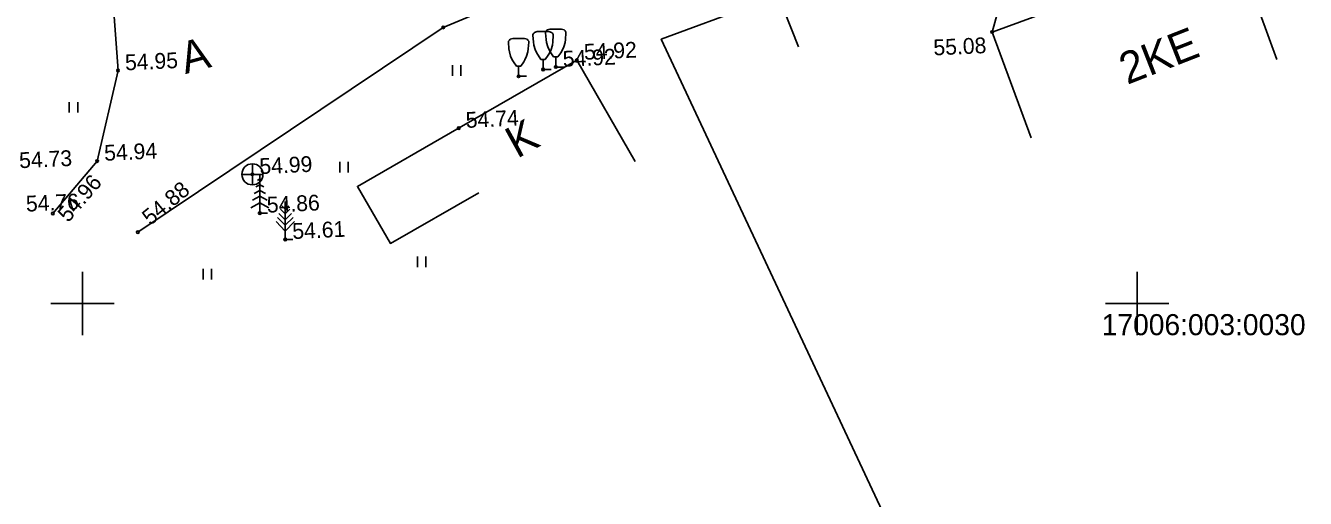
# Model space of a CAD drawing. Extents: x 640815 to 641975, y 6454871 to 6455868.
# Drawn here: x 641397.3 to 641458, y 6455240.8 to 6455263.2 of the extents above; entities that cross this region are included whole.
import ezdxf

# ---------------------------------------------------------------- set-up
doc = ezdxf.new("R2010")
doc.units = 0
for name, color, linetype in [('Level 1', 7, 'Continuous'), ('Level 10', 7, 'Continuous'), ('Level 3', 7, 'Continuous'), ('Level 30', 7, 'Continuous'), ('Level 40', 7, 'Continuous'), ('Level 41', 7, 'Continuous'), ('Level 44', 7, 'Continuous'), ('Level 58', 7, 'Continuous'), ('Level 59', 7, 'Continuous'), ('Level 61', 7, 'Continuous'), ('Level 62', 7, 'Continuous'), ('Level 63', 7, 'Continuous')]:
    doc.layers.add(name, color=color, linetype=linetype)

msp = doc.modelspace()

# ---------------------------------------------------------------- linework, layer by layer
at = {"layer": 'Level 1'}
msp.add_lwpolyline([(641444.98, 6455257.86), (641443.13, 6455262.88), (641454.61, 6455267.09), (641456.63, 6455261.57)], dxfattribs=at)
at = {"layer": 'Level 10'}
for q in [(641408.06, 6455256.63), (641407.56, 6455256.13), (641408.56, 6455256.13), (641408.06, 6455255.63)]:
    msp.add_line((641408.06, 6455256.13), q, dxfattribs=at)
msp.add_circle((641408.06, 6455256.13), 0.5, dxfattribs=at)
at = {"layer": 'Level 3'}
for points in [[(641433.94, 6455262.18), (641432.56, 6455265.71), (641436.59, 6455267.27), (641437.89, 6455263.95)], [(641418.79, 6455255.26), (641414.6, 6455252.85), (641413.04, 6455255.56), (641417.86, 6455258.34), (641423.44, 6455261.54), (641426.2, 6455256.74)]]:
    msp.add_lwpolyline(points, dxfattribs=at)
at = {"layer": 'Level 30'}
for points in [[(641398.6, 6455254.27), (641400.7, 6455256.76), (641401.69, 6455261.05), (641401.34, 6455265.98), (641400.59, 6455269.42)], [(641422.49, 6455265.35), (641417.11, 6455263.1), (641402.63, 6455253.39)]]:
    msp.add_lwpolyline(points, dxfattribs=at)
at = {"layer": 'Level 40'}
msp.add_lwpolyline([(641448.05, 6455218.54), (641461.12, 6455223.55), (641466.66, 6455225.67), (641465.71, 6455236.37), (641464.73, 6455247.43), (641470.27, 6455254.06), (641462.45, 6455275.45), (641427.44, 6455262.54)], close=True, dxfattribs=at)
at = {"layer": 'Level 41'}
for points in [[(641443.13, 6455262.88), (641445.12, 6455270.12), (641436.59, 6455267.27)], [(641417.54, 6455260.8), (641417.54, 6455261.3)], [(641417.94, 6455260.8), (641417.94, 6455261.3)], [(641399.38, 6455259.06), (641399.38, 6455259.56)], [(641399.78, 6455259.06), (641399.78, 6455259.56)], [(641412.2, 6455256.22), (641412.2, 6455256.72)], [(641412.6, 6455256.22), (641412.6, 6455256.72)], [(641415.88, 6455251.73), (641415.88, 6455252.23)], [(641416.28, 6455251.73), (641416.28, 6455252.23)], [(641405.72, 6455251.15), (641405.72, 6455251.65)], [(641406.12, 6455251.15), (641406.12, 6455251.65)]]:
    msp.add_lwpolyline(points, dxfattribs=at)
at = {"layer": 'Level 44'}
for p, q in [((641421.56, 6455262.9), (641422.12, 6455262.9)), ((641422.16, 6455263.02), (641422.72, 6455263.02)), ((641420.4, 6455262.58), (641420.96, 6455262.58)), ((641422.34, 6455261.7), (641422.54, 6455261.7)), ((641422.44, 6455261.22), (641422.44, 6455261.7)), ((641420.58, 6455261.26), (641420.78, 6455261.26)), ((641420.68, 6455260.78), (641420.68, 6455261.26)), ((641421.74, 6455261.58), (641421.94, 6455261.58)), ((641421.84, 6455261.1), (641421.84, 6455261.58)), ((641421.84, 6455261.1), (641422.22, 6455261.1)), ((641422.44, 6455261.22), (641422.82, 6455261.22)), ((641420.68, 6455260.78), (641421.06, 6455260.78)), ((641408.41, 6455255.64), (641408.22, 6455255.54)), ((641408.41, 6455255.91), (641408.3, 6455255.84)), ((641408.41, 6455254.29), (641408.41, 6455256.09)), ((641408.41, 6455255.91), (641408.52, 6455255.84)), ((641408.41, 6455255.64), (641408.6, 6455255.54)), ((641408.41, 6455255.1), (641408.06, 6455254.91)), ((641408.41, 6455255.37), (641408.14, 6455255.22)), ((641408.41, 6455255.37), (641408.68, 6455255.22)), ((641408.41, 6455255.1), (641408.76, 6455254.91)), ((641408.41, 6455254.78), (641407.98, 6455254.54)), ((641408.41, 6455254.78), (641408.84, 6455254.54)), ((641409.62, 6455254.26), (641409.4, 6455254.48)), ((641409.62, 6455254.48), (641409.46, 6455254.64)), ((641409.62, 6455253.04), (641409.62, 6455254.84)), ((641409.62, 6455254.48), (641409.78, 6455254.64)), ((641409.62, 6455254.26), (641409.84, 6455254.48)), ((641408.77, 6455254.29), (641408.41, 6455254.29)), ((641409.62, 6455253.44), (641409.18, 6455253.89)), ((641409.62, 6455253.72), (641409.25, 6455254.08)), ((641409.62, 6455253.98), (641409.32, 6455254.28)), ((641409.62, 6455253.98), (641409.92, 6455254.28)), ((641409.62, 6455253.72), (641409.99, 6455254.08)), ((641409.62, 6455253.44), (641410.06, 6455253.89)), ((641409.98, 6455253.04), (641409.62, 6455253.04))]:
    msp.add_line(p, q, dxfattribs=at)
for points in [[(641421.74, 6455261.58), (641421.6, 6455261.78), (641421.54, 6455261.88), (641421.46, 6455262.05), (641421.4, 6455262.26), (641421.38, 6455262.41), (641421.36, 6455262.72), (641421.36, 6455262.76), (641421.4, 6455262.82), (641421.44, 6455262.86), (641421.56, 6455262.9)], [(641421.94, 6455261.58), (641422.08, 6455261.78), (641422.14, 6455261.88), (641422.22, 6455262.05), (641422.28, 6455262.26), (641422.3, 6455262.41), (641422.32, 6455262.72), (641422.32, 6455262.76), (641422.28, 6455262.82), (641422.24, 6455262.86), (641422.12, 6455262.9)], [(641422.34, 6455261.7), (641422.2, 6455261.9), (641422.14, 6455262), (641422.06, 6455262.17), (641422, 6455262.38), (641421.98, 6455262.53), (641421.96, 6455262.84), (641421.96, 6455262.88), (641422, 6455262.94), (641422.04, 6455262.98), (641422.16, 6455263.02)], [(641422.54, 6455261.7), (641422.68, 6455261.9), (641422.74, 6455262), (641422.82, 6455262.17), (641422.88, 6455262.38), (641422.9, 6455262.53), (641422.92, 6455262.84), (641422.92, 6455262.88), (641422.88, 6455262.94), (641422.84, 6455262.98), (641422.72, 6455263.02)], [(641420.58, 6455261.26), (641420.44, 6455261.46), (641420.38, 6455261.56), (641420.3, 6455261.73), (641420.24, 6455261.94), (641420.22, 6455262.09), (641420.2, 6455262.4), (641420.2, 6455262.44), (641420.24, 6455262.5), (641420.28, 6455262.54), (641420.4, 6455262.58)], [(641420.78, 6455261.26), (641420.92, 6455261.46), (641420.98, 6455261.56), (641421.06, 6455261.73), (641421.12, 6455261.94), (641421.14, 6455262.09), (641421.16, 6455262.4), (641421.16, 6455262.44), (641421.12, 6455262.5), (641421.08, 6455262.54), (641420.96, 6455262.58)]]:
    msp.add_lwpolyline(points, dxfattribs=at)
at = {"layer": 'Level 62'}
for centre in [(641417.11, 6455263.1), (641443.13, 6455262.88), (641401.69, 6455261.05), (641421.84, 6455261.1), (641422.44, 6455261.22), (641423.44, 6455261.54), (641420.68, 6455260.78), (641417.84, 6455258.32), (641400.7, 6455256.76), (641408.06, 6455256.13), (641398.6, 6455254.27), (641408.41, 6455254.29), (641402.63, 6455253.39), (641409.62, 6455253.04)]:
    msp.add_circle(centre, 0.0625, dxfattribs=at)
at = {"layer": 'Level 63'}
for points in [[(641400, 6455250), (641400, 6455251.5)], [(641450, 6455250), (641450, 6455251.5)], [(641400, 6455250), (641398.5, 6455250)], [(641400, 6455250), (641401.5, 6455250)], [(641400, 6455250), (641400, 6455248.5)], [(641450, 6455250), (641448.5, 6455250)], [(641450, 6455250), (641451.5, 6455250)], [(641450, 6455250), (641450, 6455248.5)]]:
    msp.add_lwpolyline(points, dxfattribs=at)

# ---------------------------------------------------------------- texts
at = {"layer": 'Level 1'}
msp.add_text('2KE', height=1.5, rotation=21.35855, dxfattribs=at).set_placement((641449.53, 6455260.37))
at = {"layer": 'Level 30'}
msp.add_text('A', height=1.5, rotation=15.28743, dxfattribs=at).set_placement((641404.88, 6455260.88))
at = {"layer": 'Level 58'}
msp.add_text('17006:003:0030', height=1.00002, dxfattribs=at).set_placement((641448.32, 6455248.5))
at = {"layer": 'Level 59'}
for s, rotation, p in [('54.92', 2.56314, (641423.79, 6455261.56)), ('55.08', 2.56314, (641440.36, 6455261.77)), ('54.95', 2.56314, (641402.04, 6455261.06)), ('54.92', 2.56314, (641422.79, 6455261.23)), ('54.74', 2.56314, (641418.19, 6455258.33)), ('54.94', 2.56314, (641401.05, 6455256.77)), ('54.73', 2.56314, (641397.02, 6455256.42)), ('54.99', 2.56314, (641408.41, 6455256.14)), ('54.96', 49.15584, (641399.33, 6455253.81)), ('54.88', 39.51512, (641403.22, 6455253.68)), ('54.76', 2.56314, (641397.34, 6455254.36)), ('54.86', 2.56314, (641408.76, 6455254.31)), ('54.61', 2.56314, (641409.97, 6455253.06))]:
    msp.add_text(s, height=0.75, rotation=rotation, dxfattribs=at).set_placement(p)
at = {"layer": 'Level 61'}
msp.add_text('K', height=1.5, rotation=28.9632, dxfattribs=at).set_placement((641420.61, 6455256.86))

doc.saveas('drawing.dxf')
